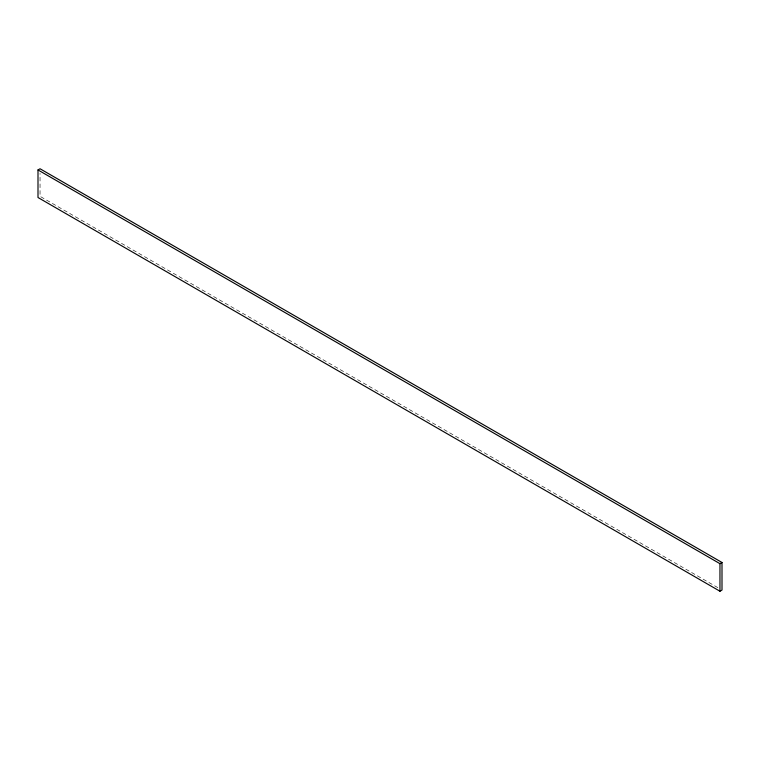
<?xml version="1.0" encoding="UTF-8"?>
<svg xmlns="http://www.w3.org/2000/svg" width="760" height="760" viewBox="0 0 760 760"><rect width="100%" height="100%" fill="white"/><g stroke="black" fill="none" stroke-linecap="round" stroke-linejoin="round"><path stroke-width="0.57" stroke-dasharray="3.8 2.85" d="M717.896 587.679L40.042 196.327L40.042 173.365"/><path stroke-width="1.14" d="M38 169.945L40.042 168.767L722 562.486L722 590.054L719.957 591.232L38 197.514L38 169.945L719.957 563.673L722 562.486M719.957 563.673L719.957 591.232"/></g></svg>
